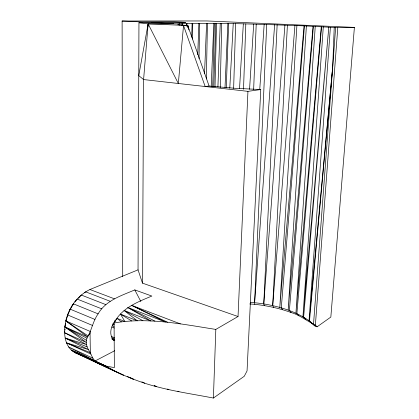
<?xml version="1.0" encoding="UTF-8"?>
<svg xmlns="http://www.w3.org/2000/svg" width="419" height="419" viewBox="0 0 419 419"><rect width="100%" height="100%" fill="white"/><g stroke="black" fill="none" stroke-linecap="round" stroke-linejoin="round"><path stroke-width="0.63" d="M65.406 325.181L65.495 323.285C63.4 333.477 64.62 346.738 74.582 352.426C101.623 364.451 127.685 379.384 156.58 386.674C175.273 391.634 194.442 394.373 213.402 398.05L244.24 376.288L247.053 370.909L260.749 89.54L247.938 91.352L238.034 316.523L142.481 283.144L138.04 269.857L138.951 22.757L185.648 22.343L174.817 21.856L141.821 21.94L122.112 21.023L122.715 276.577M142.481 283.144L143.597 79.563L148.122 23.862L173.581 23.715M148.106 26.46L148.122 23.862L138.951 22.757M179.28 25.072L179.295 23.763C220.871 22.464 262.488 24.443 304.037 25.858L337.787 27.685L354.395 27.397L330.837 317.057L317.12 326.799C313.91 326.045 311.867 323.128 309.479 321.064C303.335 316.575 296.474 313.229 289.388 310.505C276.818 305.996 263.609 303.298 250.29 302.371M182.417 25.528L182.448 23.569M186.937 26.041L186.974 23.427M192.499 39.04L192.74 23.338M199.009 58.602L199.606 23.312M206.363 78.919L207.426 23.338M179.033 25.098L179.295 23.763M220.258 87.629L221.709 23.49M182.019 25.543L182.066 23.584M215.015 86.838L216.518 23.422M212.726 86.827L214.397 23.396M186.387 26.051L186.46 23.438M213.79 86.843L215.769 23.412M233.634 88.446L235.625 23.726M191.677 37.087L192.112 23.349M213.402 398.05L215.822 329.413L238.034 316.523M243.523 89.336L245.801 23.946M197.731 54.711L198.873 23.312M217.917 86.869L220.258 23.469M226.265 87.597L228.643 23.595M253.652 89.572L256.208 24.208M315.235 326.176L313.501 324.458L332.712 66.831L334.221 27.497M204.53 73.65L206.609 23.333M211.186 86.806L213.831 23.391M225.008 87.55L227.857 23.584M317.12 326.799L315.387 325.081C307.153 321.294 299.999 315.083 291.069 312.516C279.389 308.258 267.16 305.676 254.81 304.33L254.611 302.691L266.699 24.501M264.352 305.592L263.766 303.901L277.142 24.831M273.659 307.389L272.701 305.619L287.397 25.192M229.774 88.315L233.236 23.684M239.548 88.571L243.329 23.893M296.893 25.554L279.787 307.441L304.037 25.858M249.562 89.331L253.684 24.14M306.389 25.957L288.172 310.107L313.051 26.271M259.738 89.739L264.164 24.428M315.245 26.376L295.934 313.239L321.3 26.696M71.298 350.153L106.112 366.127L114.356 367.599L114.088 322.976C121.463 308.175 137.537 301.999 151.851 296.06L134.798 289.911C121.405 295.657 105.85 300.35 98.109 313.857C92.829 321.284 91.656 330.507 86.948 338.185C85.555 341.941 86.445 346.099 88.315 349.519C91.101 353.039 91.745 357.789 95.045 360.979L107.735 367.054L71.298 350.153L123.448 375.188L102.346 365.148M323.3 26.8L302.937 316.806L328.815 27.13L303.618 317.162L305.949 319.503M254.611 302.691L274.623 24.752M330.397 27.23L309.033 320.765L332.712 66.831L335.629 27.591M263.766 303.901L284.925 25.103M315.387 325.081L337.787 27.685M272.701 305.619L294.918 25.48M304.456 25.878L281.285 307.829L282.61 309.704M313.391 26.287L289.388 310.505L291.069 312.516M321.567 26.711L296.872 313.632L298.894 315.795M332.712 66.831L309.479 321.064L313.501 324.458M90.803 354.029L66.495 342.868L88.315 349.519L65.155 338.07L86.466 344.533L64.605 332.702L64.777 331.455M64.95 330.203L65.118 328.957M66.317 318.712L64.866 326.94L87.571 336.907L65.94 320.97C68.438 307.63 77.719 295.432 89.928 289.513L138.04 269.857M260.749 89.54L235.017 88.289L209.102 86.042L187.759 25.528L148.122 23.862L138.757 75.619L143.597 79.563L247.938 91.352M66.495 342.868L90.347 352.657L90.048 333.372L90.457 331.549L65.94 320.97L67.784 315.004L70.34 309.238L73.514 303.875L98.109 313.857M90.048 333.372L88.063 335.912L65.94 320.97M72.115 305.619L73.514 303.875M78.463 298.328L81.244 295.018L105.839 304.629M84.706 292.698L85.539 291.797L110.113 301.256M75.839 301.041L74.943 301.937L77.19 299.082L101.791 308.871M117.718 318.225C111.794 323.112 107.468 334.393 114.104 340.27L112.905 339.757M69.685 309.73L70.34 309.238L94.919 319.425M114.733 350.719L95.045 360.979L68.569 346.932L92.819 358.161M179.06 23.789C173.377 24.58 187.963 25.538 187.759 25.528L188.88 29.932M114.088 322.976C148.001 316.994 182.344 324.238 215.822 329.413M209.102 86.042L205.163 86.518L183.527 25.564L178.332 83.486L148.122 23.862M122.112 21.023L206.902 20.95L354.395 27.397M151.95 22.705L178.185 23.93M249.672 303.948L254.81 304.33M77.782 353.526L74.582 352.426L114.209 370.752L106.112 366.127M89.928 289.513L114.476 298.836M121.405 321.844L117.069 318.351L124.925 321.541L120.457 314.093L137.374 320.828L124.087 310.463L150.966 320.975L127.863 307.536L165.416 321.996L131.681 305.378L180.411 323.887M65.155 338.07L87.11 346.864M114.623 320.687L115.833 321.179M112.507 323.992L114.287 324.725M112.255 325.673L114.041 326.406M111.957 327.05L114.335 328.04M92.337 325.385L67.784 315.004L67.726 314.145M111.496 336.499L114.481 337.772M111.742 337.855L114.733 339.139M112.03 338.861L114.424 339.888M111.784 338.887L112.983 339.4M113.004 339.751L114.796 340.521M154.187 385.621L156.58 386.674L154.229 385.553M167.679 389.151L168.867 389.675L167.694 389.104M64.605 332.702L86.241 342.381L64.866 326.94L86.948 338.185M177.803 391.184L178.992 391.723M127.214 376.367L133.692 379.368L130.194 377.639M131.681 305.378L167.485 322.174M141.847 381.84L144.791 383.217M79.484 354.27L80.658 354.825M85.345 357.056L87.105 357.894M97.072 362.639L101.173 364.588M127.863 307.536L154.92 321.111M124.087 310.463L142.921 320.708M120.457 314.093L131.692 320.954M64.866 326.94L86.387 340.322M134.798 289.911L140.831 301.502M187.963 27.476L187.759 25.528L188.519 28.702M187.759 25.528L188.487 28.696"/></g></svg>
